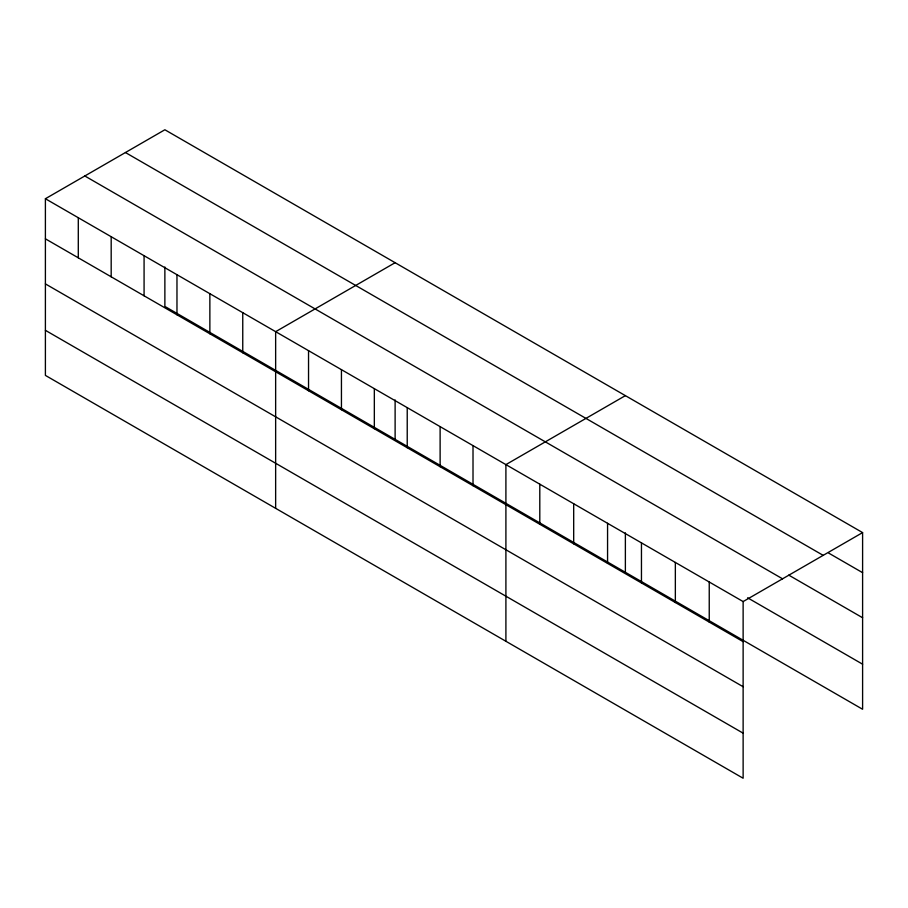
<?xml version="1.0" encoding="UTF-8"?>
<svg xmlns="http://www.w3.org/2000/svg" width="908" height="908" viewBox="0 0 908 908"><rect width="100%" height="100%" fill="white"/><g stroke="black" fill="none" stroke-linecap="round" stroke-linejoin="round"><path stroke-width="1.36" d="M45.4 198.738L743.13 601.573L743.13 778.235L45.4 375.401L45.4 198.738L164.87 129.765L862.6 532.599L862.6 709.261L164.87 306.427L164.87 266.986M395.116 262.696L275.646 331.681L275.646 508.332M625.374 395.638L505.904 464.612L505.904 641.275M743.13 601.573L862.6 532.599M828.709 553.108L862.6 572.676M125.44 152.533L823.17 555.356M788.768 575.127L862.6 617.746M84.83 175.982L782.56 578.816M747.613 597.805L862.6 664.191M45.4 238.827L743.13 641.65M45.4 283.898L743.13 686.72M45.4 330.33L743.13 733.165M709.239 582.005L709.239 622.082M675.348 562.438L675.348 602.526M641.457 542.87L641.457 582.959M625.374 532.86L625.374 572.301M607.565 523.303L607.565 563.391M573.686 503.747L573.686 543.824M539.795 484.18L539.795 524.256M473.011 445.624L473.011 485.701M440.119 426.624L440.119 466.712M407.227 407.635L407.227 447.723M395.116 399.929L395.116 439.359M374.334 388.647L374.334 428.724M341.442 369.658L341.442 409.735M308.538 350.67L308.538 390.746M242.754 312.681L242.754 352.769M209.862 293.693L209.862 333.781M176.969 274.704L176.969 314.781M144.077 255.716L144.077 295.792M111.185 236.727L111.185 276.804M78.292 217.727L78.292 257.815"/></g></svg>
